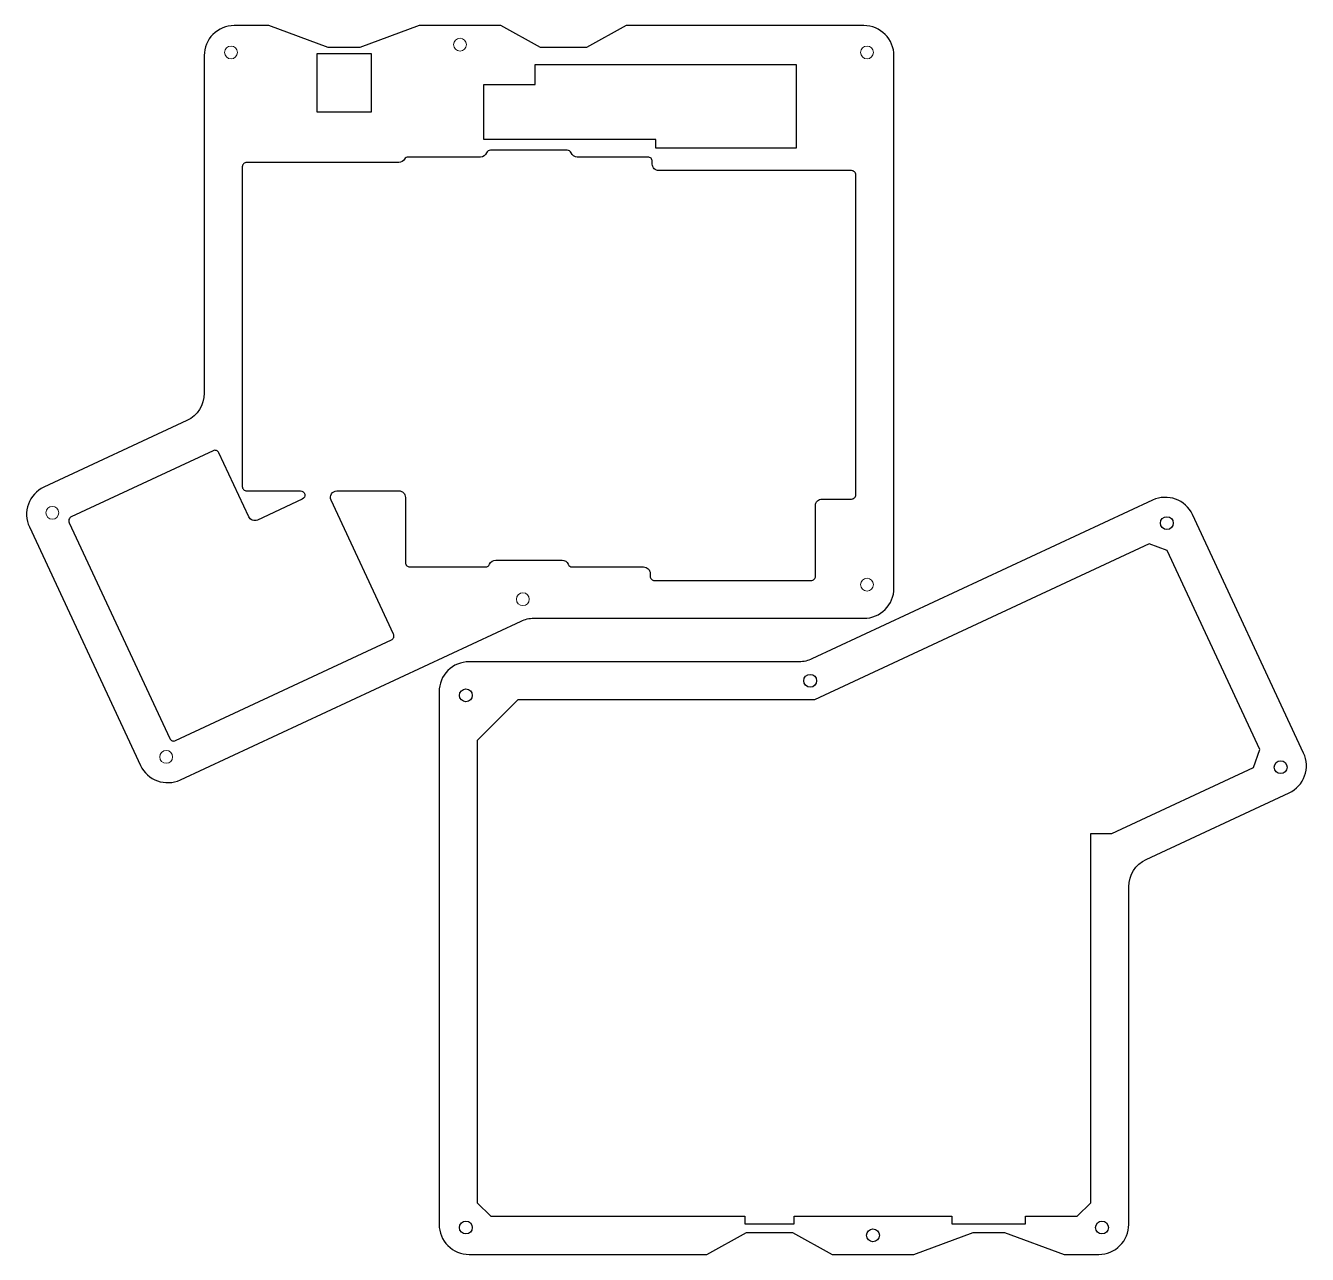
# Model space of a CAD drawing. Header units: millimetres. Extents: x 2 to 301, y 10 to 297.
import ezdxf

# ---------------------------------------------------------------- set-up
doc = ezdxf.new("R2010")
doc.units = ezdxf.units.MM
doc.layers.get('0').update_dxf_attribs({"lineweight": 25, "true_color": 0xffffff})

# ---------------------------------------------------------------- blocks, each defined once
blk = doc.blocks.new('Layer2')
for points in [[(67.81, 66.61), (12.3, 66.61), (2.99, 61.5), (-7.71, 61.5), (-16.99, 66.61), (-36.06, 66.61), (-49.94, 61.5), (-57.29, 61.5), (-71.17, 66.61), (-79.28, 66.61, 0.414214), (-86.28, 59.61), (-86.28, -19.27, -0.291482), (-90.32, -25.62), (-123.73, -41.2, 0.414222), (-127.12, -50.5), (-101.15, -106.18, 0.414191), (-91.85, -109.57), (-12.28, -72.47, -0.109498), (-9.32, -71.82), (67.81, -71.82, 0.414214), (74.81, -64.82), (74.81, 59.61, 0.414214)], [(-63.37, -44), (-73.83, -48.88, -0.414214), (-75.86, -48.14), (-82.84, -33.17, 0.414214), (-84.19, -32.68), (-117.34, -48.14, 0.414214), (-117.83, -49.49), (-94.32, -99.91, 0.414214), (-92.97, -100.4), (-42.55, -76.89, 0.414214), (-42.06, -75.54), (-56.66, -44.23, -0.548619), (-55.28, -42.06), (-40.8, -42.06, -0.414214), (-39.28, -43.58), (-39.28, -58.82, 0.414214), (-38.26, -59.84), (-20.55, -59.84, 0.305615), (-19.61, -59.21, -0.305615), (-18.19, -58.25), (-2.7, -58.25, -0.305615), (-1.29, -59.21, 0.305615), (-0.35, -59.84), (16.35, -59.84, -0.414214), (17.87, -61.36), (17.87, -62, 0.414214), (18.89, -63.02), (55.47, -63.02, 0.414214), (56.48, -62), (56.48, -45.49, -0.414214), (58.01, -43.97), (64.92, -43.97, 0.414214), (65.92, -42.97), (65.92, 31.74, 0.414214), (64.92, 32.74), (19.91, 32.74, -0.414214), (18.38, 34.27), (18.38, 34.9, 0.414214), (17.37, 35.92), (0.86, 35.92, -0.305615), (-0.56, 36.87, 0.305615), (-1.5, 37.51), (-19.4, 37.51, 0.305615), (-20.34, 36.87, -0.305615), (-21.75, 35.92), (-38.6, 35.92, 0.267949), (-39.48, 35.41, -0.267949), (-40.8, 34.65), (-76.36, 34.65, 0.414214), (-77.38, 33.63), (-77.38, -41.04, 0.414214), (-76.36, -42.06), (-63.8, -42.06, -0.802585)]]:
    blk.add_lwpolyline(points, format="xyb", close=True)
for points in [[(-60, 60), (-60, 46.5), (-47.23, 46.5), (-47.23, 60)], [(52, 57.5), (52, 38), (19.22, 38), (19.22, 40), (-21, 40), (-21, 52.85), (-9, 52.85), (-9, 57.5)]]:
    blk.add_lwpolyline(points, close=True)
at = {"color": 1, "linetype": 'Continuous', "lineweight": 0, "true_color": 0xff0000}
for centre in [(-26.53, 62.17), (-26.53, 62.17), (-80.01, 60.35), (68.54, 60.35), (-121.75, -47.19), (68.54, -63.96), (-11.86, -67.37), (-95.16, -104.2)]:
    blk.add_circle(centre, 1.5, dxfattribs=at)
blk = doc.blocks.new('Layer4')
blk.add_lwpolyline([(81.42, 63.41, 0.414214), (74.42, 70.41), (18.91, 70.41), (9.61, 65.3), (-1.09, 65.3), (-10.37, 70.41), (-29.45, 70.41), (-43.33, 65.3), (-50.67, 65.3), (-64.55, 70.41), (-72.66, 70.41, 0.414214), (-79.66, 63.41), (-79.66, -15.48, -0.291482), (-83.71, -21.82), (-117.12, -37.4, 0.414222), (-120.5, -46.7), (-94.54, -102.39, 0.414191), (-85.24, -105.77), (-5.67, -68.68, -0.109498), (-2.71, -68.02), (74.42, -68.02, 0.414214), (81.42, -61.02)], format="xyb", close=True)
blk.add_lwpolyline([(-110.3, -47.54), (-88.62, -94.04), (-84.4, -95.58), (-6.23, -59.13), (63.01, -59.13), (72.53, -49.61), (72.53, 58.34), (69.36, 61.52), (10.02, 61.52), (10.02, 63.3), (-1.48, 63.3), (-1.48, 61.52), (-38.34, 61.52), (-38.34, 63.3), (-55.51, 63.3), (-55.51, 61.52), (-67.57, 61.52), (-70.77, 58.34), (-70.77, -27.89), (-75.68, -27.89), (-108.77, -43.32)], close=True)
at = {"color": 1, "true_color": 0xff0000}
for centre in [(-19.91, 65.96), (-73.39, 64.14), (75.16, 64.14), (-115.14, -43.39), (75.16, -60.17), (-5.25, -63.58), (-88.55, -100.41)]:
    blk.add_circle(centre, 1.5, dxfattribs=at)

msp = doc.modelspace()

# ---------------------------------------------------------------- block references
msp.add_blockref('Layer2', (130, 230))
at = {"rotation": 180}
msp.add_blockref('Layer4', (180, 80), dxfattribs=at)

doc.saveas('drawing.dxf')
